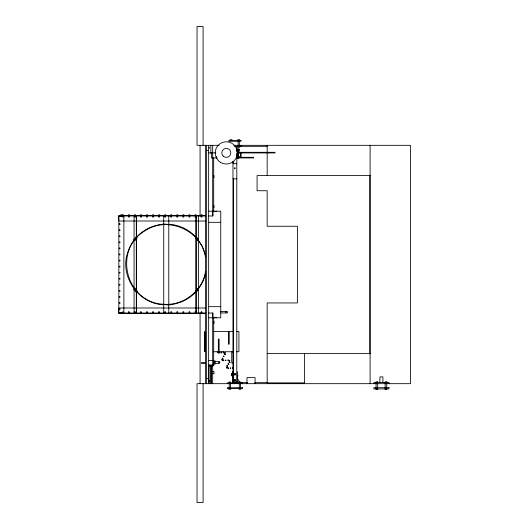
<?xml version="1.0" encoding="UTF-8"?>
<svg xmlns="http://www.w3.org/2000/svg" width="529" height="529" viewBox="0 0 529 529"><rect width="100%" height="100%" fill="white"/><g stroke="black" fill="none" stroke-linecap="round" stroke-linejoin="round"><path stroke-width="0.79" d="M205.536 273.81C202.667 286.315 193.422 297.1 181.52 301.867C176.197 303.798 168.354 306.013 163.481 304.261C125.671 302.588 112.28 249.139 145.832 230.274C168.262 215.713 202.005 230.789 205.517 257.577M169.042 224.739C163.957 222.96 155.883 225.268 150.381 227.391C139.874 231.828 131.483 240.953 127.945 251.804C119.038 275.662 138.155 303.844 163.448 304.764M237.957 152.59L238.341 152.372L238.341 152.808M205.517 271.423C202.574 290.844 183.55 305.742 164.063 304.301M232.158 375.306L231.53 375.861L231.497 375.021L231.226 375.345L231.947 375.775L232.231 375.445M223.43 351.983L223.463 352.988L223.569 352.228M225.989 360.586L225.83 359.839L225.691 360.599M228.316 360.52L228.297 360.011M230.432 367.867L230.591 368.62L230.717 367.86M228.131 367.919L228.144 368.422M219.601 362.636L219.125 362.702L219.264 362.193M229.017 360.758L229.705 360.315L229.765 361.142L229.791 360.434L229.288 360.408L229.341 361.254M227.536 367.655L226.822 368.058L226.597 367.681L226.809 367.219L226.743 367.919L227.245 367.979L227.239 367.139M222.319 357.974L222.233 358.669L223.026 358.424M217.445 351.613L217.34 352.307L218.14 352.069M135.345 290.447L135.669 289.971L134.829 288.503L137.163 291.287L135.867 290.203L135.398 290.593L136.237 292.068L133.903 289.284L135.206 290.361M196.795 238.877L197.185 238.553C190.261 230.234 179.873 224.944 169.075 224.236M234.631 373.858L234.631 374.73M235.134 374.73L235.134 373.858M238.486 382.123L239.353 381.601L237.336 378.248M237.177 375.59L237.977 375.709L237.7 376.212M228.409 360.633L227.992 360.738L227.933 359.905L228.588 360.156M233.084 367.582L232.469 368.158L233.13 368.415M228.065 367.787L228.726 368.085L228.085 368.627M223.35 359.998L224.005 360.309L223.35 360.838L223.132 360.454M218.636 352.208L219.284 352.539L219.059 352.988L218.411 352.664M230.049 139.663L232.046 139.663M237.719 139.663L239.716 139.663M219.046 145.323L197.039 145.323L197.039 26.45L203.096 26.45L203.096 145.323M233.897 145.323L410.471 145.323L410.471 383.677L197.039 383.677L197.039 502.55L203.096 502.55L203.096 383.677M239.353 146.335L267.171 146.335M234.479 146.533L240.94 146.533L240.94 145.323M237.719 147.353L239.716 147.353M237.733 148.788L238.691 148.788M237.733 150.302L238.691 150.302M206.627 150.368L208.644 150.368M239.029 152.306L275.047 152.306L275.047 152.947L239.029 152.947M208.644 152.894L215.799 152.894M236.43 153.899L237.911 153.899M237.733 156.895L238.691 156.895M237.25 157.199L239.174 157.199M217.333 157.94L211.474 157.94L211.474 152.894M237.733 158.237L238.691 158.237M237.918 158.541L238.506 158.541M232.965 163.692L236.8 163.692M370.102 175.595L257.081 175.595L257.081 190.731L267.171 190.731L267.171 226.253L297.45 226.253L297.45 302.945L267.171 302.945L267.171 382.87L304.512 382.87M232.965 178.828L236.8 178.828M208.644 211.216L220.752 211.216L220.752 317.784L208.644 317.784M212.684 211.521L216.718 211.216M120.85 214.748L121.862 214.748M122.364 214.748L123.376 214.748M128.421 214.748L129.433 214.748M134.478 214.748L135.484 214.748M140.529 214.748L141.541 214.748M146.586 214.748L147.591 214.748M152.643 214.748L153.648 214.748M158.693 214.748L159.705 214.748M164.75 214.748L165.756 214.748M170.801 214.748L171.813 214.748M176.858 214.748L177.87 214.748M182.915 214.748L183.92 214.748M188.965 214.748L189.977 214.748M195.022 214.748L196.034 214.748M201.08 214.748L202.085 214.748M120.85 215.356L121.862 215.356M122.364 215.356L123.376 215.356M128.421 215.356L129.433 215.356M134.478 215.356L135.484 215.356M140.529 215.356L141.541 215.356M146.586 215.356L147.591 215.356M152.643 215.356L153.648 215.356M158.693 215.356L159.705 215.356M164.75 215.356L165.756 215.356M170.801 215.356L171.813 215.356M176.858 215.356L177.87 215.356M182.915 215.356L183.92 215.356M188.965 215.356L189.977 215.356M195.022 215.356L196.034 215.356M201.08 215.356L202.085 215.356M205.444 215.64L118.833 215.64L118.833 313.36L205.444 313.36M205.444 215.964L118.529 215.964L118.833 219.998M208.644 215.964L212.982 215.964L212.982 211.216M118.833 216.262L122.873 216.262L123.376 216.771L122.873 217.274L122.364 216.771L122.873 215.964M118.833 221.01L205.444 221.01M208.644 222.319L220.752 222.319M208.644 306.681L220.752 306.681M118.833 307.99L205.444 307.99M118.833 309.002L118.529 313.036L205.444 313.036M220.752 311.521L227.417 311.521L227.417 312.937L220.752 312.937M118.833 312.738L122.873 312.738L123.376 312.229L122.873 311.726L122.364 312.229L122.873 313.036M208.644 313.036L212.982 313.036L212.982 317.784M120.85 313.644L121.862 313.644M122.364 313.644L123.376 313.644M128.421 313.644L129.433 313.644M134.478 313.644L135.484 313.644M140.529 313.644L141.541 313.644M146.586 313.644L147.591 313.644M152.643 313.644L153.648 313.644M158.693 313.644L159.705 313.644M164.75 313.644L165.756 313.644M170.801 313.644L171.813 313.644M176.858 313.644L177.87 313.644M182.915 313.644L183.92 313.644M188.965 313.644L189.977 313.644M195.022 313.644L196.034 313.644M201.08 313.644L202.085 313.644M212.684 317.479L216.718 317.784M213.557 331.557L233.19 331.557M236.463 331.557L238.916 331.557L238.916 351.739L236.463 351.739M213.557 351.739L233.19 351.739M232.965 351.891L231.755 351.891L231.755 362.987L232.965 362.987M267.171 353.405L370.102 353.405M208.644 360.428L213.769 360.428L213.769 365.552L208.644 365.552M214.9 361.882C221.499 360.044 221.499 364.924 214.9 363.092M205.503 362.385L201.582 362.385L201.582 363.595L205.503 363.595M208.644 364.904L212.684 364.904M208.644 365.916L211.474 365.916M208.644 366.121L212.684 366.121M212.684 371.464L213.994 371.464L213.994 373.686L212.684 373.686M206.627 378.632L208.644 378.632M228.839 382.05L230.836 382.05M232.462 382.064L237.303 382.064M238.929 382.05L240.926 382.05M236.899 382.665L247.539 382.665M254.899 382.665L267.171 382.665M228.839 389.337L230.836 389.337M238.929 389.337L240.926 389.337M222.372 358.113L222.808 358.364M163.831 304.287L163.481 304.261M196.795 290.123L197.185 290.447M135.345 238.553L135.728 238.877M212.684 366.723L211.474 365.513L211.474 383.677M197.185 238.553L202.336 246.382L205.536 255.19M224.653 353.458L224.408 353.101L224.997 352.512L225.07 353.339L225.328 353.002L224.587 352.612L224.561 353.339M223.562 359.879L223.417 360.639M233.031 367.794L232.912 368.554M163.448 224.236L163.481 224.739M169.042 304.261L169.075 304.764M237.772 376.086L237.607 375.332L237.475 376.093M388.974 383.677L388.974 382.467L373.838 382.467L373.838 383.677M382.917 382.467L382.917 376.913L379.895 376.913L379.895 382.467M370.102 145.323L370.102 383.677M369.903 175.218L369.903 353.98M304.512 353.405L304.512 383.677M267.171 145.323L267.171 175.595M255.064 383.677L255.064 377.62L246.99 377.62L246.99 383.677M242.454 383.677L242.454 382.87L227.311 382.87L227.311 383.677M240.536 382.87L240.536 388.517M239.32 141.236L239.32 145.779M239.32 382.87L239.32 388.517M239.22 152.187L239.22 152.993M239.22 156.22L239.22 157.027M238.817 152.088L238.817 153.093M238.11 141.236L238.11 145.779M237.303 371.768L237.303 382.87M236.899 146.335L236.8 152.273M236.8 153.913L236.8 382.87M233.468 161.292L233.468 163.752M233.468 178.537L233.468 382.87M232.965 161.292L232.965 382.87M232.462 371.768L232.462 382.87M230.446 382.87L230.446 388.517M229.229 331.557L229.229 344.167L228.422 344.167L228.422 331.557M229.229 382.87L229.229 388.517M226.002 311.521L226.002 312.937M219.343 362.054C218.391 361.3 218.999 364.111 219.343 362.643M219.138 351.739L219.138 339.122L218.332 339.122L218.332 351.739M216.52 156.498L216.52 157.94M214.9 360.467L214.9 364.501M213.994 175.496L213.994 177.718M213.994 205.569L213.994 207.785M213.994 321.215L213.994 323.431M213.69 157.807L213.69 211.045M213.69 317.955L213.69 365.513M212.684 145.323L212.684 215.964M212.684 313.036L212.684 383.677M211.064 365.513L211.064 383.677M210.866 145.323L210.866 153.397M210.866 365.552L210.866 383.677M209.253 147.241L209.253 148.451M209.253 380.549L209.253 381.759M209.048 365.513L209.048 383.677M208.644 145.323L208.644 383.677M206.627 145.323L206.627 383.677M205.417 145.323L205.417 383.677M204.809 331.961L204.809 351.335M204.611 331.557L204.611 351.739M200.068 145.323L200.068 216.255M200.068 312.745L200.068 383.677M198.468 215.964L198.468 313.036M196.226 215.964L196.226 313.036M195.902 215.964L195.902 313.036M168.784 215.964L168.784 313.036M163.739 215.964L163.739 313.036M136.621 215.964L136.621 313.036M136.303 215.964L136.303 313.036M134.062 215.964L134.062 313.036M123.879 215.964L123.879 313.036M234.393 168.103C235.015 170.027 235.894 166.741 234.393 168.103M234.393 380.219C235.015 382.143 235.894 378.857 234.393 380.219M223.205 352.129L223.033 352.605L223.688 352.843L223.86 352.367L223.205 352.129M119.283 223.879L119.283 224.594L119.997 224.594L119.997 223.879L119.283 223.879M119.283 229.936L119.283 230.651L119.997 230.651L119.997 229.936L119.283 229.936M119.283 235.987L119.283 236.701L119.997 236.701L119.997 235.987L119.283 235.987M128.567 216.414L128.567 217.128L129.281 217.128L129.281 216.414L128.567 216.414M119.283 242.044L119.283 242.758L119.997 242.758L119.997 242.044L119.283 242.044M119.283 248.101L119.283 248.815L119.997 248.815L119.997 248.101L119.283 248.101M134.624 216.414L134.624 217.128L135.338 217.128L135.338 216.414L134.624 216.414M119.283 254.151L119.283 254.866L119.997 254.866L119.997 254.151L119.283 254.151M119.283 260.208L119.283 260.923L119.997 260.923L119.997 260.208L119.283 260.208M119.283 266.266L119.283 266.973L119.997 266.973L119.997 266.266L119.283 266.266M140.681 216.414L140.681 217.128L141.388 217.128L141.388 216.414L140.681 216.414M119.283 272.316L119.283 273.03L119.997 273.03L119.997 272.316L119.283 272.316M119.283 278.373L119.283 279.087L119.997 279.087L119.997 278.373L119.283 278.373M146.731 216.414L146.731 217.128L147.446 217.128L147.446 216.414L146.731 216.414M119.283 284.423L119.283 285.138L119.997 285.138L119.997 284.423L119.283 284.423M119.283 290.481L119.283 291.195L119.997 291.195L119.997 290.481L119.283 290.481M119.283 296.538L119.283 297.252L119.997 297.252L119.997 296.538L119.283 296.538M152.788 216.414L152.788 217.128L153.503 217.128L153.503 216.414L152.788 216.414M119.283 302.588L119.283 303.302L119.997 303.302L119.997 302.588L119.283 302.588M119.283 308.645L119.283 309.359L119.997 309.359L119.997 308.645L119.283 308.645M158.845 216.414L158.845 217.128L159.553 217.128L159.553 216.414L158.845 216.414M164.896 216.414L164.896 217.128L165.61 217.128L165.61 216.414L164.896 216.414M128.567 311.872L128.567 312.586L129.281 312.586L129.281 311.872L128.567 311.872M170.953 216.414L170.953 217.128L171.667 217.128L171.667 216.414L170.953 216.414M134.624 311.872L134.624 312.586L135.338 312.586L135.338 311.872L134.624 311.872M177.003 216.414L177.003 217.128L177.718 217.128L177.718 216.414L177.003 216.414M140.681 311.872L140.681 312.586L141.388 312.586L141.388 311.872L140.681 311.872M183.06 216.414L183.06 217.128L183.775 217.128L183.775 216.414L183.06 216.414M146.731 311.872L146.731 312.586L147.446 312.586L147.446 311.872L146.731 311.872M189.118 216.414L189.118 217.128L189.832 217.128L189.832 216.414L189.118 216.414M152.788 311.872L152.788 312.586L153.503 312.586L153.503 311.872L152.788 311.872M195.168 216.414L195.168 217.128L195.882 217.128L195.882 216.414L195.168 216.414M158.845 311.872L158.845 312.586L159.553 312.586L159.553 311.872L158.845 311.872M201.225 216.414L201.225 217.128L201.939 217.128L201.939 216.414L201.225 216.414M164.896 311.872L164.896 312.586L165.61 312.586L165.61 311.872L164.896 311.872M170.953 311.872L170.953 312.586L171.667 312.586L171.667 311.872L170.953 311.872M177.003 311.872L177.003 312.586L177.718 312.586L177.718 311.872L177.003 311.872M183.06 311.872L183.06 312.586L183.775 312.586L183.775 311.872L183.06 311.872M189.118 311.872L189.118 312.586L189.832 312.586L189.832 311.872L189.118 311.872M195.168 311.872L195.168 312.586L195.882 312.586L195.882 311.872L195.168 311.872M201.225 311.872L201.225 312.586L201.939 312.586L201.939 311.872L201.225 311.872M221.096 352.063L221.129 353.068L221.096 352.063M222.114 359.416L221.902 359.872L222.557 360.183L222.55 359.343L221.836 359.733L222.041 360.11L222.835 359.865L222.134 359.416M217.426 351.606L217.201 352.063L217.855 352.387L218.08 351.937L217.426 351.606M234.466 373.573L234.049 374.294L234.466 375.015L235.299 375.015L235.716 374.294L235.299 373.573L234.466 373.573M234.466 379.624L234.049 380.344L234.466 381.065L235.299 381.065L235.716 380.344L235.299 379.624L234.466 379.624M218.841 352.096L218.854 353.108L218.841 352.096M224.541 353.967L224.276 354.324L225.017 354.714L225.043 353.987L224.541 353.967M229.216 361.783L228.945 362.127L229.685 362.53L229.956 362.18L229.216 361.783M136.237 236.932L133.903 239.716L135.206 238.639L135.669 239.029L134.829 240.497L137.163 237.713L135.867 238.797L135.398 238.407L136.237 236.932M197.694 288.503L195.36 291.287L196.662 290.203L197.125 290.593L196.285 292.068L198.62 289.284L197.317 290.361L196.854 289.971L197.694 288.503M231.649 373.606L231.583 374.314L232.086 374.367L232.152 373.653L231.649 373.606M226.987 365.79L226.908 366.491L227.404 366.551L227.695 366.227L226.987 365.79M195.591 237.521L197.694 240.497L196.854 239.029L197.317 238.639L198.62 239.716L196.285 236.932L197.125 238.407L196.662 238.797L195.591 237.521M224.633 354.08L225.222 354.582L224.633 354.08M223.542 356.063L224.117 356.579L223.529 356.09M229.308 361.896L229.89 362.398L229.308 361.896M228.197 363.892L228.779 364.402L228.197 363.892M228.786 364.395L227.906 363.906L228.779 364.402M232.859 371.715L233.15 372.231L232.853 371.722M231.715 373.739L232.304 374.234L231.715 373.739M240.94 140.483L228.826 140.483L228.826 141.289L240.94 141.289L240.94 140.483M239.425 149.297L237.104 149.297L237.104 151.109L239.425 151.109L239.425 149.297M238.513 150.573L237.911 150.573L237.911 158.647L238.513 158.647L238.513 150.573M238.414 152.385L237.409 152.385L237.409 154.607L238.414 154.607L238.414 152.385M241.072 153.152L240.431 153.152L240.431 156.994L241.072 156.994L241.072 153.152M253.589 157.298L238.215 157.298L238.215 157.94L253.589 157.94L253.589 157.298M377.673 381.859L376.059 381.859L376.059 389.529L377.673 389.529L377.673 381.859M386.752 381.859L385.138 381.859L385.138 389.529L386.752 389.529L386.752 381.859M242.454 387.711L227.311 387.711L227.311 388.517L242.454 388.517L242.454 387.711M388.974 387.711L373.838 387.711L373.838 388.921L388.974 388.921L388.974 387.711M227.047 365.923L227.635 366.418L227.047 365.923M220.752 162.502A11.102 11.102 0 0 0 237.409 152.894A11.102 11.102 0 0 0 220.752 143.28A11.102 11.102 0 0 0 220.752 162.502M223.132 156.068A4.49 4.49 0 0 0 230.644 154.051A4.49 4.49 0 0 0 225.142 148.556A4.49 4.49 0 0 0 223.132 156.068"/></g></svg>
